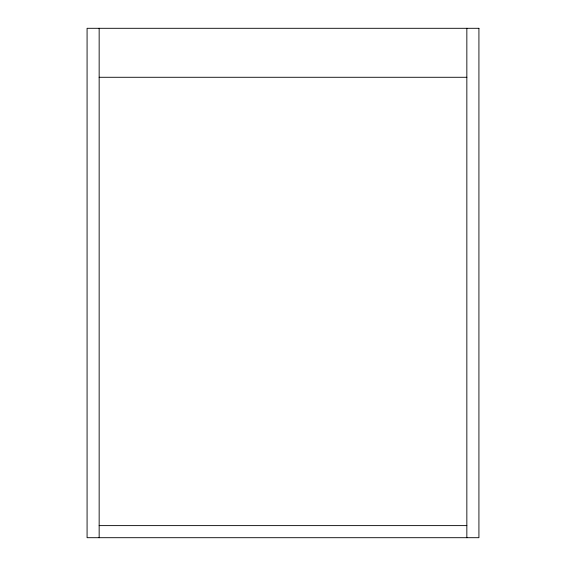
<?xml version="1.0" encoding="UTF-8"?>
<svg xmlns="http://www.w3.org/2000/svg" width="566" height="566" viewBox="0 0 566 566"><rect width="100%" height="100%" fill="white"/><g stroke="black" fill="none" stroke-linecap="round" stroke-linejoin="round"><path stroke-width="0.85" d="M99.156 77.28L466.844 77.28M99.156 525.616L466.844 525.616M466.844 28.3L466.844 537.7M99.156 28.3L99.156 537.7M478.921 28.3L87.079 28.3L87.079 537.7L478.921 537.7L478.921 28.3"/></g></svg>
